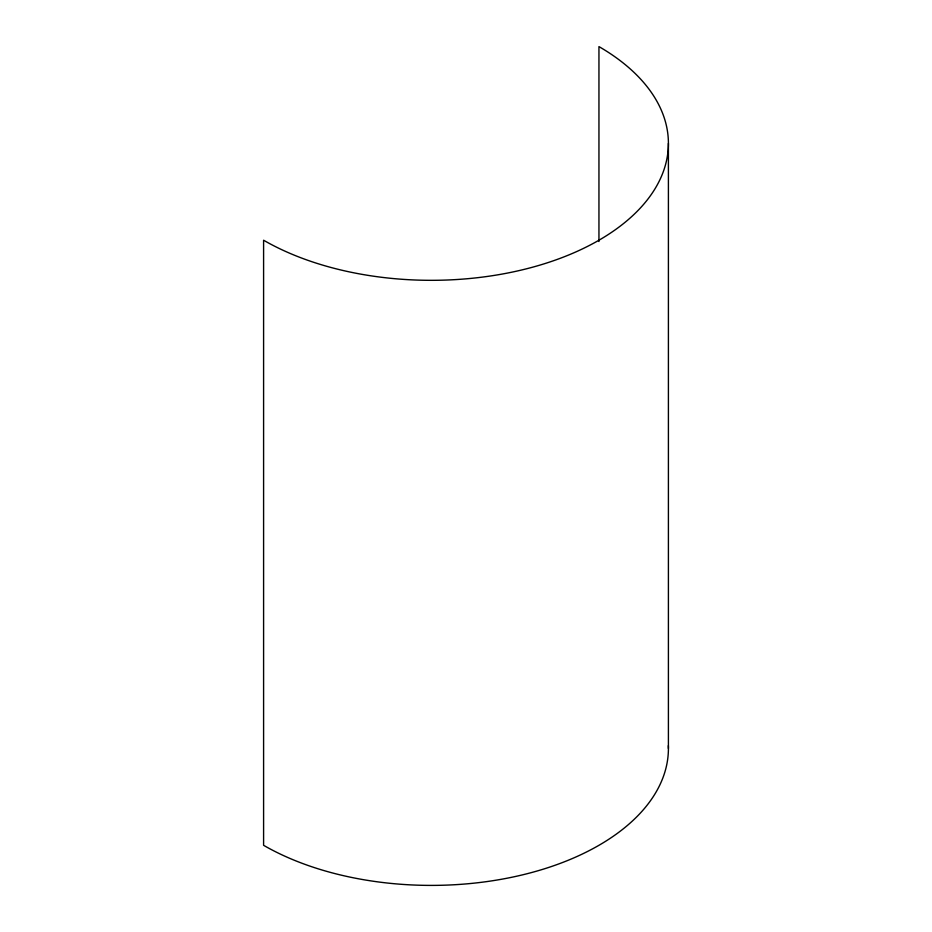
<?xml version="1.0" encoding="UTF-8"?>
<svg xmlns="http://www.w3.org/2000/svg" width="932" height="932" viewBox="0 0 932 932"><rect width="100%" height="100%" fill="white"/><g stroke="black" fill="none" stroke-linecap="round" stroke-linejoin="round"><path stroke-width="1.4" d="M668.407 143.411L668.407 748.489M598.95 241.505L598.95 46.6A237.136 136.911 0 0 1 598.95 240.223A237.136 136.911 0 0 1 263.593 240.223L263.593 845.301A237.136 136.911 0 0 0 524.285 874.426A237.136 136.911 0 0 0 668.361 745.647"/></g></svg>
